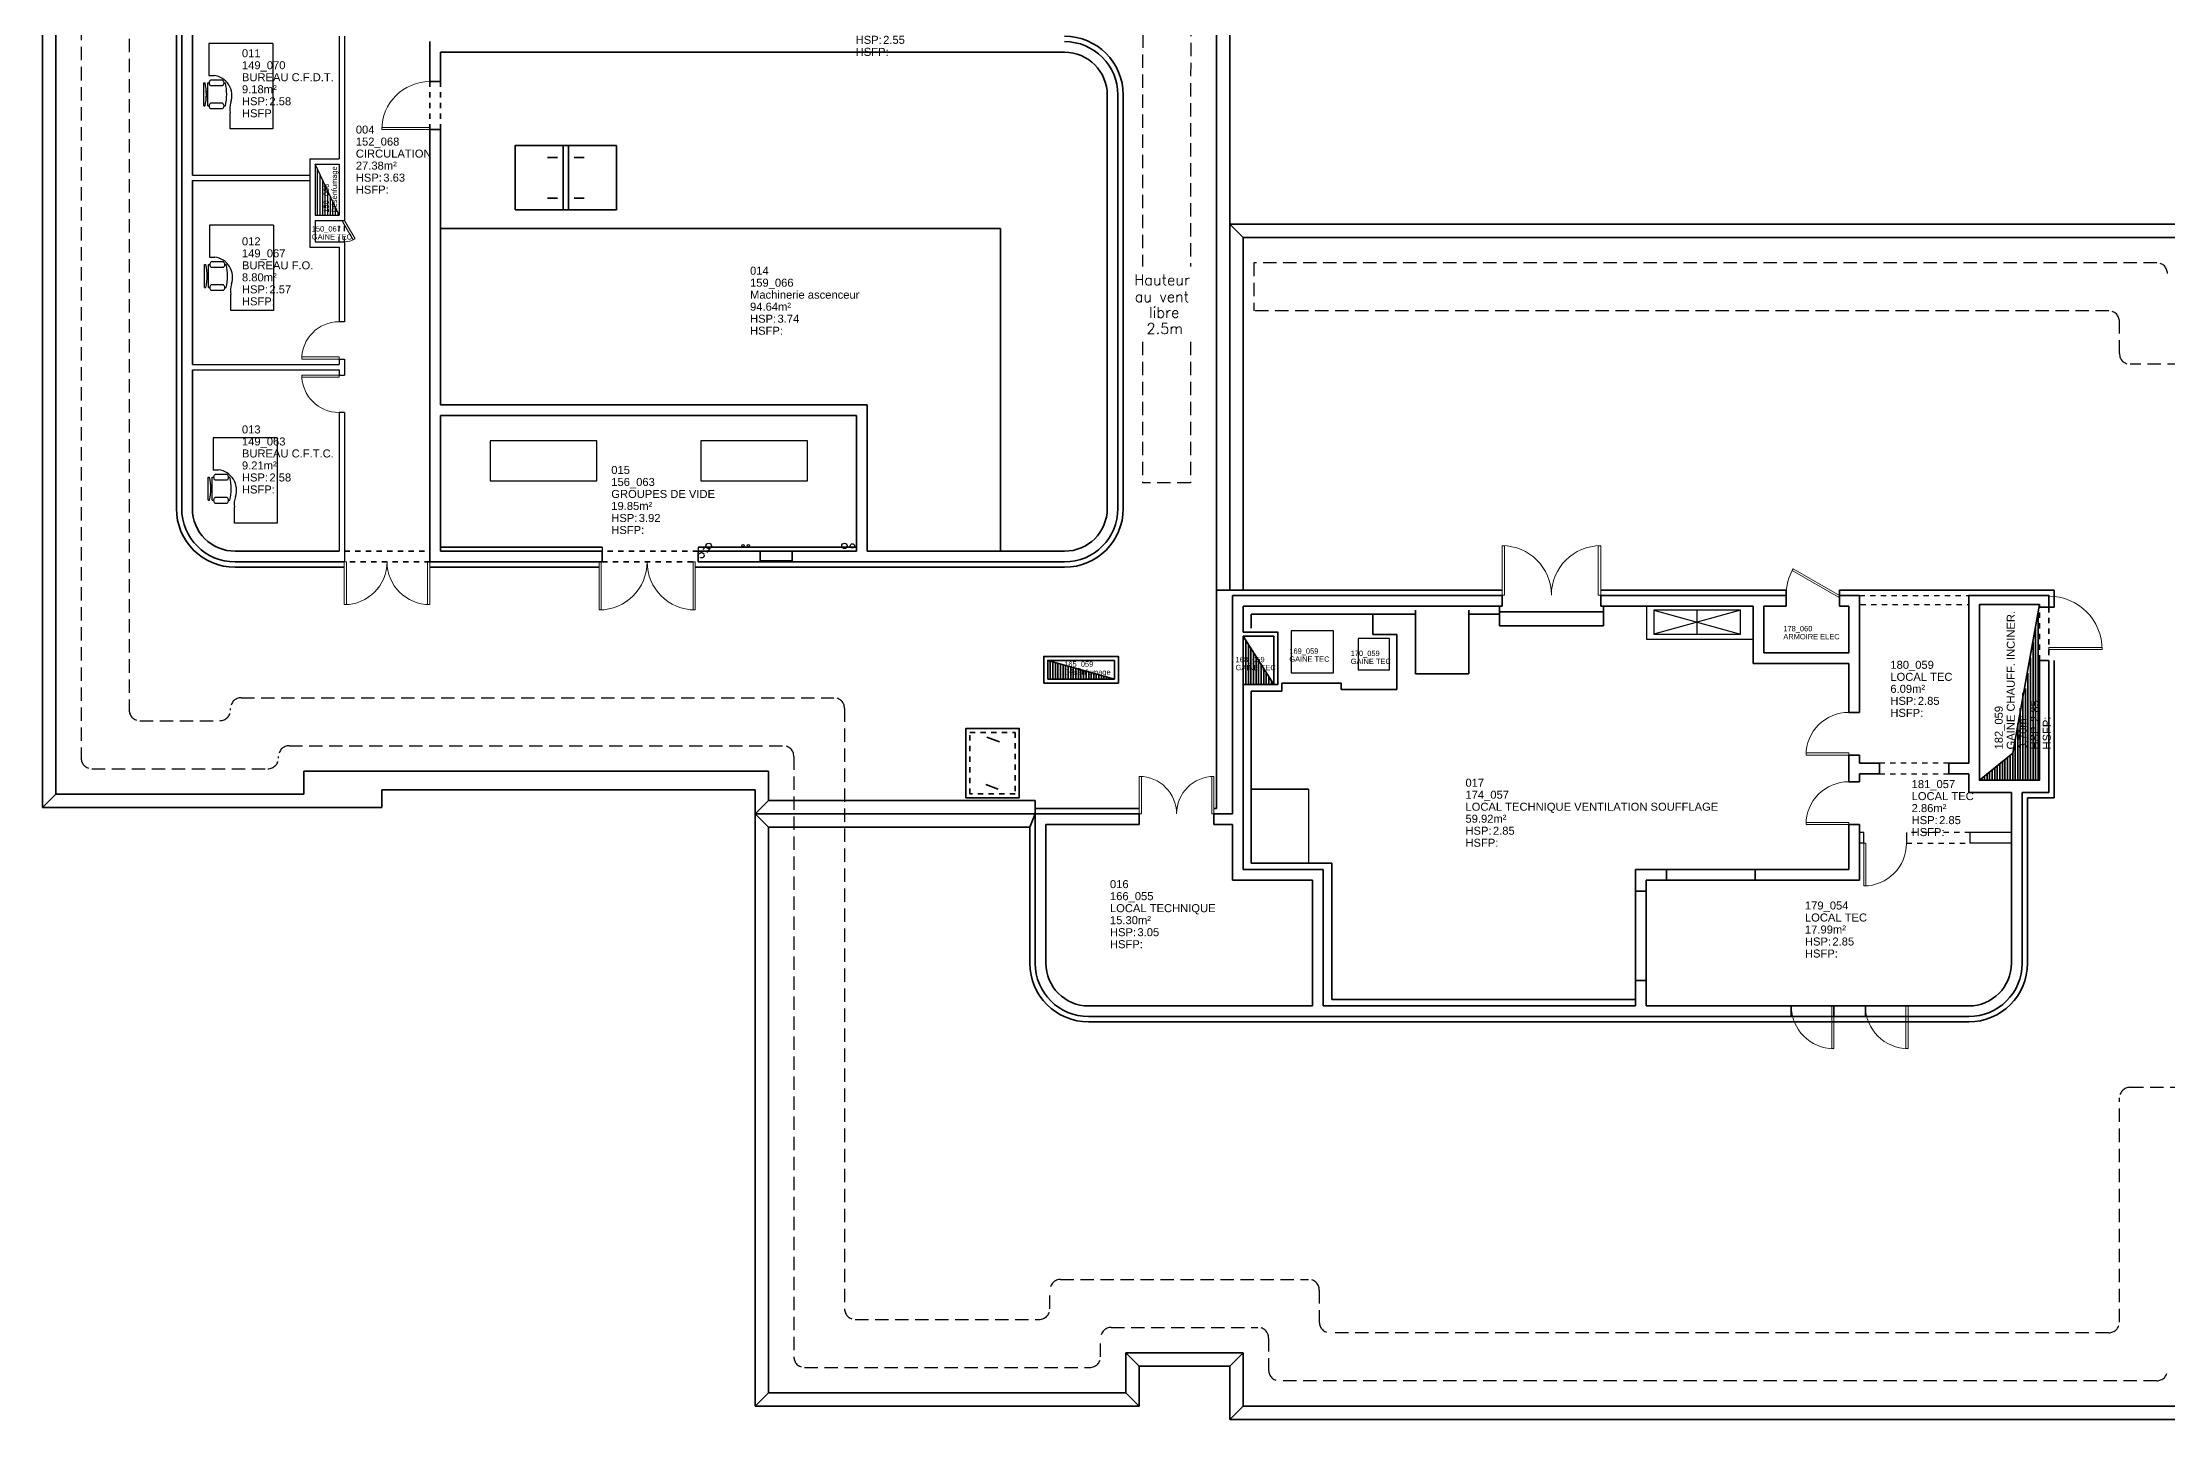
# Model space of a CAD drawing. Header units: metres. Extents: x -8 to 211, y -5 to 116.
# Drawn here: x 145.11 to 184.95, y 45.08 to 70.89 of the extents above; entities that cross this region are included whole.
import ezdxf

# ---------------------------------------------------------------- set-up
doc = ezdxf.new("R2010")
doc.units = ezdxf.units.M
doc.header["$LTSCALE"] = 0.5
doc.header["$MEASUREMENT"] = 0
doc.linetypes.add('CACHÉ', pattern=[0.25, 0.125, -0.125])
doc.linetypes.add('DISCONTINU', pattern=[0.75, 0.5, -0.25])
doc.layers.get('0').update_dxf_attribs({"linetype": 'CONTINUOUS'})
doc.layers.add('003 Mur porteur', color=7, linetype='CONTINUOUS', lineweight=35)
doc.layers.add('A_PORT', color=7, linetype='CONTINUOUS', lineweight=0)
for name, color, linetype in [('004 cloisons', 7, 'CONTINUOUS'), ('007 fenetre', 1, 'CONTINUOUS'), ('010 rails nacelle', 136, 'CONTINUOUS'), ('011 Sanitaire', 5, 'CONTINUOUS'), ('900 equipement', 190, 'CONTINUOUS'), ('A_Etiqu_Gaine', 8, 'CONTINUOUS'), ('A_Etiqu_Gaine_ancien', 7, 'CONTINUOUS'), ('A_Etiqu_Gaine_code', 8, 'CONTINUOUS'), ('A_Etiqu_Local', 8, 'CONTINUOUS'), ('A_Etiqu_Local_ancien', 8, 'CONTINUOUS'), ('A_Etiqu_Local_HSP', 8, 'CONTINUOUS')]:
    doc.layers.add(name, color=color, linetype=linetype)
doc.styles.add('Attribut', font='arial.ttf')
doc.styles.add('ROMANS', font='ROMANS')

# ---------------------------------------------------------------- blocks, each defined once
blk = doc.blocks.new('Chaise de bureau')
at = {"linetype": 'Continuous'}
for p, q in [((-8.5, 0), (-8.5, -1)), ((-8.5, 0), (8.5, 0)), ((8.5, 0), (8.5, -1)), ((-10.5, -5), (-10.5, -14)), ((-8.5, -3), (-8.5, -4)), ((-8.5, -3), (8.5, -3)), ((-8.5, -15), (-8.5, -16)), ((-6.5, -14), (-6.5, -5)), ((-2, -3), (-2, -1.9355)), ((2, -1.9576), (2, -3)), ((6.5, -5), (6.5, -14)), ((8.5, -3), (8.5, -4)), ((8.5, -15), (8.5, -16)), ((10.5, -14), (10.5, -5))]:
    blk.add_line(p, q, dxfattribs=at)
for centre, radius, start, end in [((-8.5, -6.5), 2.5, 36.8699, 143.1301), ((-8.5, -12.5), 2.5, 216.8699, 323.1301), ((0, 34.625), 36.625, 256.5803, 283.4197), ((8.5, -6.5), 2.5, 36.8699, 143.1301), ((8.5, -12.5), 2.5, 216.8699, 323.1301), ((0, 19.625), 36.625, 256.5803, 283.4197)]:
    blk.add_arc(centre, radius, start, end, dxfattribs=at)
blk = doc.blocks.new('table')
at = {"layer": '900 equipement', "linetype": 'Continuous'}
for p, q in [((0, 1.2), (1.6, 1.2)), ((0, 1.2), (0, 0)), ((1.6, 1.2), (1.6, 0.4)), ((1.6, 0.4), (1.3, 0.4)), ((0, 0), (0.6, 0)), ((0.6, 0), (0.6, 0.1))]:
    blk.add_line(p, q, dxfattribs=at)
for centre, radius, start, end in [((0.98, 0.053), 0.382, 71.3694, 172.9633), ((1.229, 0.77), 0.377, 250.1842, 280.8651)]:
    blk.add_arc(centre, radius, start, end, dxfattribs=at)
blk = doc.blocks.new('A_Etiqu_Local')
at = {"style": 'Attribut', "flags": 1}
for tag, p in [('CODE_HOPITAL', (-0.446, 1.632)), ('CODE_SITE', (-0.446, 1.407)), ('CODE_BATIMENT', (-0.446, 1.182)), ('CODE_SECTEUR', (-0.446, 0.957)), ('CODE_ETAGE', (-0.446, 0.732)), ('NOM_NORMALISE', (-0.446, -0.843)), ('SECTEUR_ACTIVITE', (-0.446, -1.068)), ('SOUS_SECTEUR_ACTIVITE', (-0.446, -1.293)), ('VOLUME', (-0.446, -1.518)), ('SERVICE', (-0.446, -1.743)), ('CODE_UG', (-0.446, -1.968)), ('CODE_UA', (-0.446, -2.193)), ('CODE_POLE', (-0.446, -2.418)), ('OCCUPANT_EXTERNE', (-0.446, -2.643)), ('DISPONIBILITE', (-0.446, -2.868)), ('ACCES_HANDICAPES', (-0.446, -3.093)), ('NATURE_SOL', (-0.446, -3.318)), ('RISQUE_LABORATOIRE', (-0.446, -3.543)), ('AMIANTE', (-0.446, -3.768))]:
    blk.add_attdef(tag, p, '', height=0.15, dxfattribs=at)
at = {"layer": 'A_Etiqu_Local', "style": 'Attribut'}
for tag, p in [('CODE_PIECE', (-0.446, 0.282)), ('NOM_USAGE', (-0.446, 0.057)), ('SURFACE', (-0.446, -0.168))]:
    blk.add_attdef(tag, p, '', height=0.15, dxfattribs=at)
at = {"layer": 'A_Etiqu_Local_ancien', "style": 'Attribut'}
blk.add_attdef('CODE_PIECE_ANCIEN', (-0.446, 0.507), '', height=0.15, dxfattribs=at)
at = {"layer": 'A_Etiqu_Local_HSP', "style": 'Attribut'}
for s, p in [('HSP:', (-0.446, -0.393)), ('HSFP:', (-0.446, -0.618))]:
    blk.add_text(s, height=0.15, dxfattribs=at).set_placement(p)
for tag, p in [('HSP', (0.069, -0.393)), ('HSFP', (0.198, -0.618))]:
    blk.add_attdef(tag, p, '', height=0.15, dxfattribs=at)
blk = doc.blocks.new('A_Etiqu_Gaine')
at = {"style": 'Attribut', "flags": 1}
for tag, p in [('CODE_HOPITAL', (-0.432, 0.865)), ('CODE_SITE', (-0.432, 0.715)), ('CODE_BATIMENT', (-0.432, 0.565)), ('CODE_SECTEUR', (-0.432, 0.415)), ('CODE_ETAGE', (-0.432, 0.265)), ('SECTEUR_ACTIVITE', (-0.432, -0.485)), ('NOM_NORMALISE', (-0.432, -0.335)), ('SOUS_SECTEUR_ACTIVITE', (-0.432, -0.635)), ('SURFACE', (-0.432, -0.785)), ('AMIANTE', (-0.432, -1.235)), ('CODE_UG', (-0.432, -0.935)), ('CODE_POLE', (-0.432, -1.085))]:
    blk.add_attdef(tag, p, '', height=0.1, dxfattribs=at)
at = {"layer": 'A_Etiqu_Gaine', "style": 'Attribut'}
blk.add_attdef('NOM_USAGE', (-0.432, -0.185), '', height=0.1, dxfattribs=at)
at = {"layer": 'A_Etiqu_Gaine_ancien', "style": 'Attribut'}
blk.add_attdef('CODE_PIECE_ANCIEN', (-0.432, 0.115), '', height=0.1, dxfattribs=at)
at = {"layer": 'A_Etiqu_Gaine_code', "style": 'Attribut'}
blk.add_attdef('CODE_PIECE', (-0.432, -0.035), '', height=0.1, dxfattribs=at)

msp = doc.modelspace()

# ---------------------------------------------------------------- linework, layer by layer
at = {"layer": '003 Mur porteur', "color": 8, "linetype": 'Continuous'}
for p, q in [((167.374, 92.852), (167.374, 60.624)), ((167.124, 92.602), (167.124, 56.532)), ((145.114, 78.152), (145.114, 56.552)), ((145.364, 78.402), (145.364, 56.802)), ((147.624, 74.553), (147.624, 62.153)), ((147.724, 74.553), (147.724, 62.153)), ((147.924, 71.803), (147.924, 68.403)), ((152.374, 70.903), (152.374, 70.153)), ((152.574, 70.703), (164.274, 70.703)), ((152.574, 70.703), (152.574, 70.153)), ((152.574, 70.153), (152.374, 70.153)), ((165.074, 69.903), (165.074, 62.153)), ((165.274, 69.903), (165.274, 62.153)), ((165.374, 69.903), (165.374, 62.153)), ((152.374, 69.253), (152.374, 61.153)), ((152.374, 69.253), (152.574, 69.253)), ((152.574, 69.253), (152.574, 64.098)), ((154.581, 68.733), (154.768, 68.733)), ((155.267, 68.733), (155.081, 68.733)), ((147.924, 68.303), (147.924, 64.853)), ((155.874, 67.753), (153.974, 67.753)), ((154.581, 67.972), (154.768, 67.972)), ((155.267, 67.972), (155.081, 67.972)), ((163.074, 67.398), (152.574, 67.398)), ((163.074, 67.398), (163.074, 61.353)), ((185.674, 67.482), (167.374, 67.482)), ((167.374, 67.482), (167.624, 67.232)), ((167.624, 67.232), (167.624, 60.624)), ((185.424, 67.232), (167.624, 67.232)), ((147.924, 64.753), (147.924, 62.153)), ((160.574, 64.098), (152.574, 64.098)), ((152.574, 63.898), (152.574, 61.353)), ((160.374, 63.898), (152.574, 63.898)), ((160.374, 63.898), (160.374, 61.353)), ((160.574, 64.098), (160.574, 61.353)), ((148.724, 61.353), (150.674, 61.353)), ((152.574, 61.428), (155.604, 61.428)), ((152.574, 61.353), (155.604, 61.353)), ((155.604, 61.153), (155.604, 61.353)), ((157.404, 61.428), (160.374, 61.428)), ((157.404, 61.353), (160.374, 61.353)), ((157.404, 61.153), (157.404, 61.353)), ((158.569, 61.353), (158.569, 61.153)), ((159.169, 61.353), (159.169, 61.153)), ((164.274, 61.353), (160.574, 61.353)), ((148.724, 61.153), (150.774, 61.153)), ((148.724, 61.053), (150.774, 61.053)), ((152.374, 61.153), (155.604, 61.153)), ((152.374, 61.053), (155.549, 61.053)), ((157.349, 61.053), (164.274, 61.053)), ((157.404, 61.153), (164.274, 61.153)), ((167.124, 60.624), (172.475, 60.624)), ((174.325, 60.624), (177.799, 60.624)), ((177.799, 60.324), (177.799, 60.624)), ((178.799, 60.624), (182.825, 60.624)), ((178.799, 60.624), (178.799, 60.524)), ((182.825, 60.624), (182.825, 60.302)), ((167.424, 60.524), (167.424, 56.432)), ((167.424, 60.524), (172.475, 60.524)), ((167.624, 60.324), (172.475, 60.324)), ((167.624, 60.324), (167.624, 59.834)), ((167.774, 60.174), (170.855, 60.174)), ((167.774, 60.174), (167.774, 59.909)), ((170.055, 59.794), (170.055, 60.174)), ((170.855, 59.054), (170.855, 60.249)), ((171.855, 59.054), (171.855, 60.249)), ((171.855, 60.174), (172.425, 60.174)), ((172.425, 59.954), (172.425, 60.324)), ((174.375, 60.214), (172.425, 60.214)), ((172.475, 60.324), (172.475, 60.524)), ((174.325, 60.324), (174.325, 60.524)), ((174.325, 60.524), (177.799, 60.524)), ((174.325, 60.324), (177.185, 60.324)), ((174.375, 59.954), (174.375, 60.324)), ((177.185, 59.25), (177.185, 60.324)), ((177.385, 59.45), (177.385, 60.324)), ((177.385, 60.324), (177.799, 60.324)), ((178.799, 60.324), (178.799, 60.524)), ((178.799, 60.524), (179.174, 60.524)), ((178.799, 60.324), (178.974, 60.324)), ((178.974, 59.45), (178.974, 60.324)), ((179.174, 58.333), (179.174, 60.524)), ((182.051, 57.57), (182.548, 60.352)), ((182.526, 57.06), (182.526, 60.224)), ((182.548, 60.302), (182.825, 60.302)), ((167.624, 59.759), (167.624, 55.39)), ((167.624, 59.759), (168.199, 58.857)), ((170.055, 59.794), (170.505, 59.794)), ((170.505, 58.764), (170.505, 59.794)), ((174.375, 59.954), (172.425, 59.954)), ((182.478, 57.06), (182.478, 59.935)), ((167.672, 58.857), (167.672, 59.684)), ((167.72, 58.857), (167.72, 59.609)), ((167.768, 58.857), (167.768, 59.533)), ((167.816, 58.857), (167.816, 59.458)), ((167.864, 58.857), (167.864, 59.383)), ((177.385, 59.45), (178.974, 59.45)), ((182.382, 57.06), (182.382, 59.358)), ((182.43, 57.06), (182.43, 59.646)), ((163.958, 59.307), (165.208, 58.957)), ((164.006, 58.957), (164.006, 59.294)), ((164.054, 58.957), (164.054, 59.28)), ((164.102, 58.957), (164.102, 59.267)), ((164.15, 58.957), (164.15, 59.253)), ((164.198, 58.957), (164.198, 59.24)), ((164.246, 58.957), (164.246, 59.227)), ((164.294, 58.957), (164.294, 59.213)), ((164.342, 58.957), (164.342, 59.2)), ((164.39, 58.957), (164.39, 59.186)), ((164.438, 58.957), (164.438, 59.173)), ((164.486, 58.957), (164.486, 59.159)), ((164.534, 58.957), (164.534, 59.146)), ((164.582, 58.957), (164.582, 59.133)), ((164.63, 58.957), (164.63, 59.119)), ((164.678, 58.957), (164.678, 59.106)), ((164.726, 58.957), (164.726, 59.092)), ((164.774, 58.957), (164.774, 59.079)), ((164.822, 58.957), (164.822, 59.065)), ((164.869, 58.957), (164.869, 59.052)), ((164.917, 58.957), (164.917, 59.038)), ((164.965, 58.957), (164.965, 59.025)), ((165.013, 58.957), (165.013, 59.012)), ((165.061, 58.957), (165.061, 58.998)), ((165.109, 58.957), (165.109, 58.985)), ((165.157, 58.957), (165.157, 58.971)), ((167.912, 58.857), (167.912, 59.313)), ((167.96, 58.857), (167.96, 59.226)), ((168.008, 58.857), (168.008, 59.14)), ((168.056, 58.857), (168.056, 59.082)), ((168.104, 58.857), (168.104, 59.006)), ((170.855, 59.054), (171.855, 59.054)), ((177.185, 59.25), (178.974, 59.25)), ((178.974, 58.333), (178.974, 59.25)), ((182.334, 57.06), (182.334, 59.069)), ((182.548, 59.302), (182.725, 59.302)), ((182.825, 59.302), (182.825, 56.732)), ((167.774, 58.732), (167.774, 55.51)), ((167.774, 58.732), (168.349, 58.732)), ((168.152, 58.857), (168.152, 58.931)), ((168.349, 58.882), (168.349, 58.732)), ((168.349, 58.882), (169.46, 58.882)), ((169.46, 58.764), (169.46, 58.882)), ((169.46, 58.764), (170.505, 58.764)), ((182.238, 57.06), (182.238, 58.7)), ((182.286, 57.06), (182.286, 58.78)), ((178.974, 58.333), (179.174, 58.333)), ((182.19, 57.06), (182.19, 58.411)), ((162.819, 57.869), (163.052, 57.782)), ((182.095, 57.06), (182.095, 57.834)), ((182.143, 57.06), (182.143, 58.122)), ((178.974, 57.033), (178.974, 57.532)), ((178.974, 57.532), (179.174, 57.532)), ((179.174, 57.382), (179.174, 57.532)), ((179.55, 57.382), (179.174, 57.382)), ((179.55, 57.182), (179.55, 57.382)), ((180.85, 57.182), (180.85, 57.382)), ((181.225, 57.382), (180.85, 57.382)), ((181.423, 57.06), (182.051, 57.57)), ((181.807, 57.06), (181.807, 57.372)), ((181.855, 57.06), (181.855, 57.411)), ((181.903, 57.06), (181.903, 57.45)), ((181.951, 57.06), (181.951, 57.489)), ((181.999, 57.06), (181.999, 57.528)), ((182.047, 57.06), (182.047, 57.567)), ((150.014, 57.232), (158.724, 57.232)), ((150.014, 56.802), (150.014, 57.232)), ((158.724, 57.232), (158.724, 56.682)), ((163.03, 56.895), (162.797, 56.982)), ((178.974, 57.033), (179.174, 57.033)), ((179.55, 57.182), (179.174, 57.182)), ((179.174, 57.033), (179.174, 57.182)), ((181.225, 57.182), (180.85, 57.182)), ((181.471, 57.06), (181.471, 57.099)), ((181.519, 57.06), (181.519, 57.138)), ((181.567, 57.06), (181.567, 57.177)), ((181.615, 57.06), (181.615, 57.216)), ((181.663, 57.06), (181.663, 57.255)), ((181.711, 57.06), (181.711, 57.294)), ((181.759, 57.06), (181.759, 57.333)), ((145.114, 56.552), (145.364, 56.802)), ((145.364, 56.802), (150.014, 56.802)), ((151.474, 56.882), (158.474, 56.882)), ((151.474, 56.552), (151.474, 56.882)), ((158.474, 56.882), (158.474, 45.332)), ((158.474, 56.432), (158.724, 56.682)), ((158.724, 56.682), (163.724, 56.682)), ((163.724, 56.432), (163.724, 56.682)), ((167.774, 56.897), (168.844, 56.897)), ((182.024, 56.832), (182.024, 53.632)), ((182.224, 56.832), (182.224, 53.632)), ((182.324, 56.732), (182.324, 53.632)), ((182.324, 56.732), (182.825, 56.732)), ((145.114, 56.552), (151.474, 56.552)), ((158.474, 56.432), (163.724, 56.432)), ((158.474, 56.432), (158.724, 56.182)), ((158.724, 56.182), (163.624, 56.182)), ((158.724, 56.182), (158.724, 45.582)), ((163.624, 56.182), (163.724, 56.432)), ((163.624, 56.182), (163.624, 53.632)), ((163.724, 56.532), (165.674, 56.532)), ((163.724, 56.432), (165.674, 56.432)), ((163.724, 56.432), (163.724, 53.632)), ((163.924, 56.232), (165.674, 56.232)), ((163.924, 56.232), (163.924, 53.632)), ((165.674, 56.232), (165.674, 56.432)), ((167.074, 56.532), (167.124, 56.532)), ((167.074, 56.432), (167.424, 56.432)), ((167.074, 56.432), (167.074, 56.232)), ((167.074, 56.232), (167.424, 56.232)), ((167.424, 56.232), (167.424, 55.19)), ((178.974, 55.39), (178.974, 56.232)), ((178.974, 56.232), (179.174, 56.232)), ((179.174, 55.19), (179.174, 56.232)), ((167.624, 55.39), (169.124, 55.39)), ((167.774, 55.51), (169.284, 55.51)), ((169.124, 55.39), (169.124, 52.832)), ((169.284, 52.952), (169.284, 55.51)), ((174.974, 55.39), (178.974, 55.39)), ((174.974, 55.39), (174.974, 52.832)), ((175.558, 55.19), (175.558, 55.39)), ((177.218, 55.182), (177.218, 55.382)), ((167.424, 55.19), (168.924, 55.19)), ((168.924, 55.19), (168.924, 52.832)), ((174.974, 54.982), (175.174, 54.982)), ((175.174, 55.19), (179.174, 55.19)), ((175.174, 55.19), (175.174, 52.832)), ((174.974, 53.308), (175.174, 53.308)), ((164.724, 52.832), (168.924, 52.832)), ((164.724, 52.632), (181.224, 52.632)), ((169.124, 52.832), (174.974, 52.832)), ((169.284, 52.952), (174.974, 52.952)), ((175.174, 52.832), (181.224, 52.832)), ((177.895, 52.832), (177.895, 52.632)), ((178.696, 52.832), (178.696, 52.632)), ((179.286, 52.832), (179.286, 52.632)), ((164.724, 52.532), (181.224, 52.532)), ((165.674, 46.082), (165.424, 46.332)), ((165.424, 45.582), (165.424, 46.332)), ((165.424, 46.332), (167.624, 46.332)), ((167.374, 46.082), (167.624, 46.332)), ((167.624, 46.332), (167.624, 45.332)), ((165.674, 45.332), (165.674, 46.082)), ((165.674, 46.082), (167.374, 46.082)), ((167.374, 46.082), (167.374, 45.082)), ((158.474, 45.332), (158.724, 45.582)), ((158.724, 45.582), (165.424, 45.582)), ((165.674, 45.332), (165.424, 45.582)), ((158.474, 45.332), (165.674, 45.332)), ((167.374, 45.082), (167.624, 45.332)), ((167.374, 45.082), (185.674, 45.082)), ((185.424, 45.332), (167.624, 45.332))]:
    msp.add_line(p, q, dxfattribs=at)
at = {"layer": '003 Mur porteur', "color": 8, "linetype": 'CACHÉ'}
for p, q in [((152.374, 69.253), (152.374, 70.153)), ((152.574, 70.153), (152.574, 69.253)), ((150.774, 61.353), (152.374, 61.353)), ((157.404, 61.353), (155.604, 61.353)), ((152.374, 61.153), (150.774, 61.153)), ((155.604, 61.153), (157.404, 61.153)), ((182.548, 59.302), (182.548, 60.302)), ((182.725, 60.302), (182.725, 59.302))]:
    msp.add_line(p, q, dxfattribs=at)
at = {"layer": '003 Mur porteur', "color": 8, "linetype": 'Continuous'}
for points in [[(153.974, 67.753), (153.974, 68.953), (155.874, 68.953)], [(154.874, 68.953), (154.874, 67.753)], [(154.974, 67.753), (154.974, 68.953)], [(155.874, 68.953), (155.874, 67.753)], [(181.225, 57.382), (181.225, 60.524), (182.725, 60.524), (182.725, 60.302)], [(182.548, 59.302), (182.548, 57.06), (181.423, 57.06), (181.423, 60.352), (182.548, 60.352), (182.548, 60.302)], [(167.624, 59.834), (168.274, 59.834), (168.274, 58.857), (167.624, 58.857)], [(167.624, 59.759), (168.199, 59.759), (168.199, 58.857)], [(182.725, 59.302), (182.725, 56.832), (182.224, 56.832)], [(182.024, 56.832), (181.225, 56.832), (181.225, 57.182)]]:
    msp.add_lwpolyline(points, dxfattribs=at)
for points in [[(163.883, 58.882), (163.883, 59.382), (165.283, 59.382), (165.283, 58.882)], [(163.958, 58.957), (163.958, 59.307), (165.208, 59.307), (165.208, 58.957)], [(162.424, 56.732), (162.424, 58.032), (163.424, 58.032), (163.424, 56.732)]]:
    msp.add_lwpolyline(points, close=True, dxfattribs=at)
at = {"layer": '003 Mur porteur', "color": 8, "linetype": 'CACHÉ'}
msp.add_lwpolyline([(162.499, 56.807), (162.499, 57.957), (163.349, 57.957), (163.349, 56.807)], close=True, dxfattribs=at)
at = {"layer": '003 Mur porteur', "color": 8, "linetype": 'Continuous'}
for centre, radius, start, end in [((164.274, 69.903), 1.1, 0, 90), ((164.274, 69.903), 1, 0, 90), ((164.274, 69.903), 0.8, 0, 90), ((148.724, 62.153), 1.1, 180, 270), ((148.724, 62.153), 1, 180, 270), ((148.724, 62.153), 0.8, 180, 270), ((164.274, 62.153), 1.1, 270, 0), ((164.274, 62.153), 1, 270, 0), ((164.274, 62.153), 0.8, 270, 0), ((164.724, 53.632), 1.1, 180, 270), ((164.724, 53.632), 1, 180, 270), ((164.724, 53.632), 0.8, 180, 270), ((181.224, 53.632), 1.1, 270, 0), ((181.224, 53.632), 1, 270, 0), ((181.224, 53.632), 0.8, 270, 0)]:
    msp.add_arc(centre, radius, start, end, dxfattribs=at)
at = {"layer": '004 cloisons', "color": 8, "linetype": 'Continuous'}
for p, q in [((150.674, 71.003), (150.674, 68.703)), ((150.774, 71.003), (150.774, 67.553)), ((150.124, 68.703), (150.674, 68.703)), ((150.124, 68.703), (150.124, 67.053)), ((150.674, 67.653), (150.224, 68.603)), ((150.224, 68.603), (150.674, 68.603)), ((150.224, 68.603), (150.224, 67.653)), ((150.674, 68.603), (150.674, 67.653)), ((147.924, 68.403), (150.124, 68.403)), ((147.924, 68.303), (150.124, 68.303)), ((150.272, 67.653), (150.272, 68.502)), ((150.32, 67.653), (150.32, 68.4)), ((150.368, 67.653), (150.368, 68.299)), ((150.416, 67.653), (150.416, 68.198)), ((150.464, 67.653), (150.464, 68.096)), ((150.512, 67.653), (150.512, 68.006)), ((150.56, 67.653), (150.56, 67.894)), ((150.608, 67.653), (150.608, 67.792)), ((150.224, 67.653), (150.674, 67.653)), ((150.224, 67.553), (150.774, 67.553)), ((150.224, 67.553), (150.224, 67.153)), ((150.656, 67.653), (150.656, 67.691)), ((150.124, 67.053), (150.674, 67.053)), ((150.224, 67.153), (150.774, 67.153)), ((150.674, 67.053), (150.674, 65.653)), ((150.774, 67.153), (150.774, 65.653)), ((150.774, 65.653), (150.674, 65.653)), ((150.674, 64.953), (150.674, 64.853)), ((150.674, 64.953), (150.774, 64.953)), ((150.774, 64.953), (150.774, 64.653)), ((147.924, 64.853), (150.674, 64.853)), ((147.924, 64.753), (150.674, 64.753)), ((150.674, 64.753), (150.674, 64.653)), ((150.674, 64.653), (150.774, 64.653)), ((150.674, 63.953), (150.674, 61.353)), ((150.774, 63.953), (150.674, 63.953)), ((150.774, 63.953), (150.774, 61.153)), ((175.319, 60.249), (176.945, 59.799)), ((176.945, 60.249), (175.319, 59.799)), ((175.319, 59.799), (176.945, 59.799)), ((168.844, 56.897), (168.844, 55.51)), ((179.256, 56.082), (179.174, 56.082)), ((179.256, 55.882), (179.174, 55.882)), ((179.256, 55.882), (179.256, 56.082)), ((180.065, 55.882), (180.065, 56.082)), ((181.25, 55.882), (181.25, 56.082)), ((182.024, 56.082), (181.25, 56.082)), ((182.024, 55.882), (181.25, 55.882))]:
    msp.add_line(p, q, dxfattribs=at)
at = {"layer": '004 cloisons', "color": 8, "linetype": 'CACHÉ'}
for p, q in [((150.674, 67.153), (150.674, 67.553)), ((150.774, 67.153), (150.774, 67.553))]:
    msp.add_line(p, q, dxfattribs=at)
at = {"layer": '004 cloisons', "color": 8, "linetype": 'Continuous'}
for points in [[(176.945, 60.249), (175.319, 60.249), (175.319, 59.799)], [(176.132, 59.799), (176.132, 60.249)], [(176.945, 59.799), (176.945, 60.249)]]:
    msp.add_lwpolyline(points, dxfattribs=at)
at = {"layer": '007 fenetre', "color": 8, "linetype": 'CACHÉ'}
for p, q in [((179.174, 60.524), (181.225, 60.524)), ((179.197, 60.352), (181.225, 60.352)), ((180.85, 57.382), (179.55, 57.382)), ((179.55, 57.182), (180.85, 57.182)), ((180.057, 55.882), (181.25, 55.882)), ((181.25, 56.082), (180.065, 56.082))]:
    msp.add_line(p, q, dxfattribs=at)
at = {"layer": '010 rails nacelle', "color": 8, "linetype": 'DISCONTINU'}
for p, q in [((166.649, 93.377), (166.636, 66.688)), ((146.739, 79.577), (146.739, 58.377)), ((145.839, 78.677), (145.839, 57.477)), ((165.74, 74.784), (165.736, 66.689)), ((184.749, 66.757), (167.824, 66.757)), ((167.824, 66.757), (167.824, 65.857)), ((183.849, 65.857), (167.824, 65.857)), ((184.049, 65.057), (184.049, 65.657)), ((165.735, 65.277), (165.734, 62.632)), ((166.635, 65.277), (166.634, 62.632)), ((188.949, 64.857), (184.249, 64.857)), ((166.634, 62.632), (165.734, 62.632)), ((148.839, 58.607), (159.949, 58.607)), ((146.939, 58.177), (148.439, 58.177)), ((148.639, 58.377), (148.639, 58.407)), ((160.149, 58.407), (160.149, 47.157)), ((149.539, 57.477), (149.539, 57.507)), ((149.739, 57.707), (158.999, 57.707)), ((159.199, 57.507), (159.199, 46.257)), ((146.039, 57.277), (149.339, 57.277)), ((184.049, 46.907), (184.049, 51.107)), ((184.249, 51.307), (188.949, 51.307)), ((163.999, 47.157), (163.999, 47.507)), ((164.199, 47.707), (168.849, 47.707)), ((169.049, 47.507), (169.049, 46.907)), ((160.349, 46.957), (163.799, 46.957)), ((164.949, 46.257), (164.949, 46.607)), ((165.149, 46.807), (167.899, 46.807)), ((168.099, 46.607), (168.099, 46.007)), ((183.849, 46.707), (169.249, 46.707)), ((159.399, 46.057), (164.749, 46.057)), ((184.749, 45.807), (168.299, 45.807))]:
    msp.add_line(p, q, dxfattribs=at)
for centre, start, end in [((184.749, 66.557), 0, 90), ((183.849, 65.657), 0, 90), ((184.249, 65.057), 180, 270), ((148.839, 58.407), 90, 180), ((159.949, 58.407), 0, 90), ((146.939, 58.377), 180, 270), ((148.439, 58.377), 270, 0), ((146.039, 57.477), 180, 270), ((149.339, 57.477), 270, 0), ((149.739, 57.507), 90, 180), ((158.999, 57.507), 0, 90), ((184.249, 51.107), 90, 180), ((164.199, 47.507), 90, 180), ((168.849, 47.507), 0, 90), ((160.349, 47.157), 180, 270), ((163.799, 47.157), 270, 0), ((165.149, 46.607), 90, 180), ((167.899, 46.607), 0, 90), ((169.249, 46.907), 180, 270), ((183.849, 46.907), 270, 0), ((159.399, 46.257), 180, 270), ((164.749, 46.257), 270, 0), ((168.299, 46.007), 180, 270), ((184.749, 46.007), 270, 0)]:
    msp.add_arc(centre, 0.2, start, end, dxfattribs=at)
at = {"layer": '011 Sanitaire', "color": 8, "linetype": 'Continuous'}
for p, q in [((155.604, 61.428), (155.604, 61.353)), ((157.404, 61.428), (157.404, 61.353))]:
    msp.add_line(p, q, dxfattribs=at)
at = {"layer": '011 Sanitaire', "color": 8, "linetype": 'CACHÉ'}
for p, q in [((157.555, 61.461), (157.425, 61.301)), ((157.627, 61.408), (157.5, 61.238))]:
    msp.add_line(p, q, dxfattribs=at)
at = {"layer": '011 Sanitaire', "color": 8, "linetype": 'Continuous'}
for points in [[(153.504, 62.673), (155.504, 62.673), (155.504, 63.423), (153.504, 63.423)], [(157.454, 62.673), (159.454, 62.673), (159.454, 63.423), (157.454, 63.423)], [(158.569, 61.153), (159.169, 61.153), (159.169, 61.172), (158.569, 61.172)], [(177.185, 60.324), (175.185, 60.324), (175.185, 59.704), (177.185, 59.704)], [(168.524, 59.071), (169.314, 59.071), (169.314, 59.861), (168.524, 59.861)], [(169.776, 59.128), (170.362, 59.128), (170.362, 59.72), (169.776, 59.72)]]:
    msp.add_lwpolyline(points, close=True, dxfattribs=at)
for centre, radius in [((157.604, 61.453), 0.05), ((158.245, 61.457), 0.02), ((158.346, 61.457), 0.02), ((160.147, 61.453), 0.05), ((160.297, 61.453), 0.04)]:
    msp.add_circle(centre, radius, dxfattribs=at)
at = {"layer": '011 Sanitaire', "color": 8, "linetype": 'CACHÉ'}
msp.add_circle((157.468, 61.278), 0.05, dxfattribs=at)
at = {"layer": 'A_PORT', "color": 8, "linetype": 'Continuous'}
for p, q in [((150.74, 67.533), (150.774, 67.553)), ((150.94, 67.186), (150.74, 67.533)), ((150.774, 67.553), (150.974, 67.206)), ((150.974, 67.206), (150.94, 67.186)), ((177.933, 61.024), (177.913, 60.989)), ((177.913, 60.989), (178.779, 60.489)), ((178.799, 60.524), (177.933, 61.024)), ((178.779, 60.489), (178.799, 60.524))]:
    msp.add_line(p, q, dxfattribs=at)
for points in [[(152.374, 69.253), (151.474, 69.253), (151.474, 69.293), (152.374, 69.293)], [(150.674, 64.953), (149.974, 64.953), (149.974, 64.993), (150.674, 64.993)], [(150.674, 64.653), (149.974, 64.653), (149.974, 64.613), (150.674, 64.613)], [(172.475, 60.532), (172.475, 61.456), (172.521, 61.456), (172.521, 60.532)], [(174.325, 60.532), (174.325, 61.456), (174.278, 61.456), (174.278, 60.532)], [(150.772, 61.153), (150.772, 60.353), (150.812, 60.353), (150.812, 61.153)], [(152.374, 61.153), (152.374, 60.353), (152.334, 60.353), (152.334, 61.153)], [(155.549, 61.153), (155.549, 60.253), (155.589, 60.253), (155.589, 61.153)], [(157.349, 61.153), (157.349, 60.253), (157.309, 60.253), (157.309, 61.153)], [(182.725, 59.51), (183.725, 59.51), (183.725, 59.55), (182.725, 59.55)], [(178.974, 57.532), (178.174, 57.532), (178.174, 57.572), (178.974, 57.572)], [(165.674, 56.432), (165.674, 57.132), (165.714, 57.132), (165.714, 56.432)], [(167.074, 56.432), (167.074, 57.132), (167.034, 57.132), (167.034, 56.432)], [(178.974, 56.232), (178.174, 56.232), (178.174, 56.272), (178.974, 56.272)], [(179.256, 55.882), (179.256, 55.082), (179.296, 55.082), (179.296, 55.882)], [(178.696, 52.832), (178.696, 52.032), (178.656, 52.032), (178.656, 52.832)], [(180.087, 52.832), (180.087, 52.032), (180.047, 52.032), (180.047, 52.832)]]:
    msp.add_lwpolyline(points, close=True, dxfattribs=at)
for centre, radius, start, end in [((152.374, 69.253), 0.9, 90, 180), ((150.774, 67.553), 0.4, 270, 299.5285), ((150.674, 64.953), 0.7, 90, 180), ((150.674, 64.653), 0.7, 180, 270), ((172.475, 60.532), 0.925, 360, 90), ((174.325, 60.532), 0.925, 90, 180), ((150.772, 61.153), 0.801, 270, 360), ((152.374, 61.153), 0.801, 180, 270), ((155.549, 61.153), 0.9, 270, 0), ((157.349, 61.153), 0.9, 180, 270), ((178.799, 60.524), 1, 150, 179.9999), ((182.725, 59.51), 1, 0, 90), ((178.974, 57.532), 0.801, 90, 180), ((165.674, 56.432), 0.7, 0, 90), ((167.074, 56.432), 0.7, 90, 180), ((178.974, 56.232), 0.801, 90, 180), ((179.256, 55.882), 0.801, 270, 360), ((178.696, 52.832), 0.801, 180, 270), ((180.087, 52.832), 0.801, 180, 270)]:
    msp.add_arc(centre, radius, start, end, dxfattribs=at)

# ---------------------------------------------------------------- block references
at = {"layer": '900 equipement', "color": 8, "linetype": 'Continuous', "rotation": 270}
for p in [(148.23, 70.869), (148.244, 67.463), (148.316, 63.478)]:
    msp.add_blockref('table', p, dxfattribs=at)
at = {"layer": '900 equipement', "color": 8, "linetype": 'Continuous', "xscale": 0.0254000000000012, "yscale": 0.0254000000000012, "zscale": 0.0254000000000012, "rotation": 90}
for p in [(148.136, 69.914), (148.15, 66.509), (148.221, 62.523)]:
    msp.add_blockref('Chaise de bureau', p, dxfattribs=at)
at = {"layer": 'A_Etiqu_Gaine', "color": 8, "rotation": 90}
msp.add_blockref('A_Etiqu_Gaine', (150.449, 68.128), dxfattribs=at).add_auto_attribs({'CODE_PIECE': '150_068', 'NOM_USAGE': 'Désenfumage'})
at = {"layer": 'A_Etiqu_Gaine', "color": 8}
for p, values in [((150.595, 67.379), {'CODE_PIECE': '150_067', 'NOM_USAGE': 'GAINE TEC'}), ((178.18, 59.887), {'CODE_PIECE': '178_060', 'NOM_USAGE': 'ARMOIRE ELEC'}), ((167.912, 59.308), {'CODE_PIECE': '168_059', 'NOM_USAGE': 'GAINE TEC'}), ((168.919, 59.466), {'CODE_PIECE': '169_059', 'NOM_USAGE': 'GAINE TEC'}), ((170.069, 59.424), {'CODE_PIECE': '170_059', 'NOM_USAGE': 'GAINE TEC'}), ((164.7, 59.222), {'CODE_PIECE': '165_059', 'NOM_USAGE': 'Désenfumage'})]:
    msp.add_blockref('A_Etiqu_Gaine', p, dxfattribs=at).add_auto_attribs(values)
at = {"layer": 'A_Etiqu_Local', "color": 8}
for p, values in [((160.804, 71.254), {'CODE_PIECE': '162_072', 'CODE_PIECE_ANCIEN': '05a', 'NOM_USAGE': 'BUREAU MUTUELLE MNH 619', 'SURFACE': '7.53m²', 'HSP': '2.55'}), ((149.299, 70.103), {'CODE_PIECE': '149_070', 'CODE_PIECE_ANCIEN': '011', 'NOM_USAGE': 'BUREAU C.F.D.T.', 'SURFACE': '9.18m²', 'HSP': '2.58'}), ((151.434, 68.672), {'CODE_PIECE': '152_068', 'CODE_PIECE_ANCIEN': '004', 'NOM_USAGE': 'CIRCULATION', 'SURFACE': '27.38m²', 'HSP': '3.63'}), ((149.299, 66.578), {'CODE_PIECE': '149_067', 'CODE_PIECE_ANCIEN': '012', 'NOM_USAGE': 'BUREAU F.O.', 'SURFACE': '8.80m²', 'HSP': '2.57'}), ((158.824, 66.028), {'CODE_PIECE': '159_066', 'CODE_PIECE_ANCIEN': '014', 'NOM_USAGE': 'Machinerie ascenceur', 'SURFACE': '94.64m²', 'HSP': '3.74'}), ((149.299, 63.053), {'CODE_PIECE': '149_063', 'CODE_PIECE_ANCIEN': '013', 'NOM_USAGE': 'BUREAU C.F.T.C.', 'SURFACE': '9.21m²', 'HSP': '2.58'}), ((156.223, 62.294), {'CODE_PIECE': '156_063', 'CODE_PIECE_ANCIEN': '015', 'NOM_USAGE': 'GROUPES DE VIDE', 'SURFACE': '19.85m²', 'HSP': '3.92'}), ((180.2, 58.867), {'CODE_PIECE': '180_059', 'NOM_USAGE': 'LOCAL TEC', 'SURFACE': '6.09m²', 'HSP': '2.85'}), ((172.235, 56.433), {'CODE_PIECE': '174_057', 'CODE_PIECE_ANCIEN': '017', 'NOM_USAGE': 'LOCAL TECHNIQUE VENTILATION SOUFFLAGE', 'SURFACE': '59.92m²', 'HSP': '2.85'}), ((180.599, 56.632), {'CODE_PIECE': '181_057', 'NOM_USAGE': 'LOCAL TEC', 'SURFACE': '2.86m²', 'HSP': '2.85'}), ((165.571, 54.532), {'CODE_PIECE': '166_055', 'CODE_PIECE_ANCIEN': '016', 'NOM_USAGE': 'LOCAL TECHNIQUE', 'SURFACE': '15.30m²', 'HSP': '3.05'}), ((178.599, 54.357), {'CODE_PIECE': '179_054', 'NOM_USAGE': 'LOCAL TEC', 'SURFACE': '17.99m²', 'HSP': '2.85'})]:
    msp.add_blockref('A_Etiqu_Local', p, dxfattribs=at).add_auto_attribs(values)
at = {"layer": 'A_Etiqu_Local', "color": 8, "rotation": 90}
msp.add_blockref('A_Etiqu_Local', (182.143, 58.084), dxfattribs=at).add_auto_attribs({'CODE_PIECE': '182_059', 'NOM_USAGE': 'GAINE CHAUFF. INCINER.', 'SURFACE': '3.70m²', 'HSP': '2.85'})

# ---------------------------------------------------------------- texts
at = {"layer": '010 rails nacelle', "color": 8, "linetype": 'Continuous', "style": 'ROMANS'}
for s, p in [('Hauteur', (165.579, 66.337)), ('au vent', (165.59, 66.022)), ('libre', (165.859, 65.728)), ('2.5m', (165.809, 65.426))]:
    msp.add_text(s, height=0.2, dxfattribs=at).set_placement(p)

doc.saveas('drawing.dxf')
